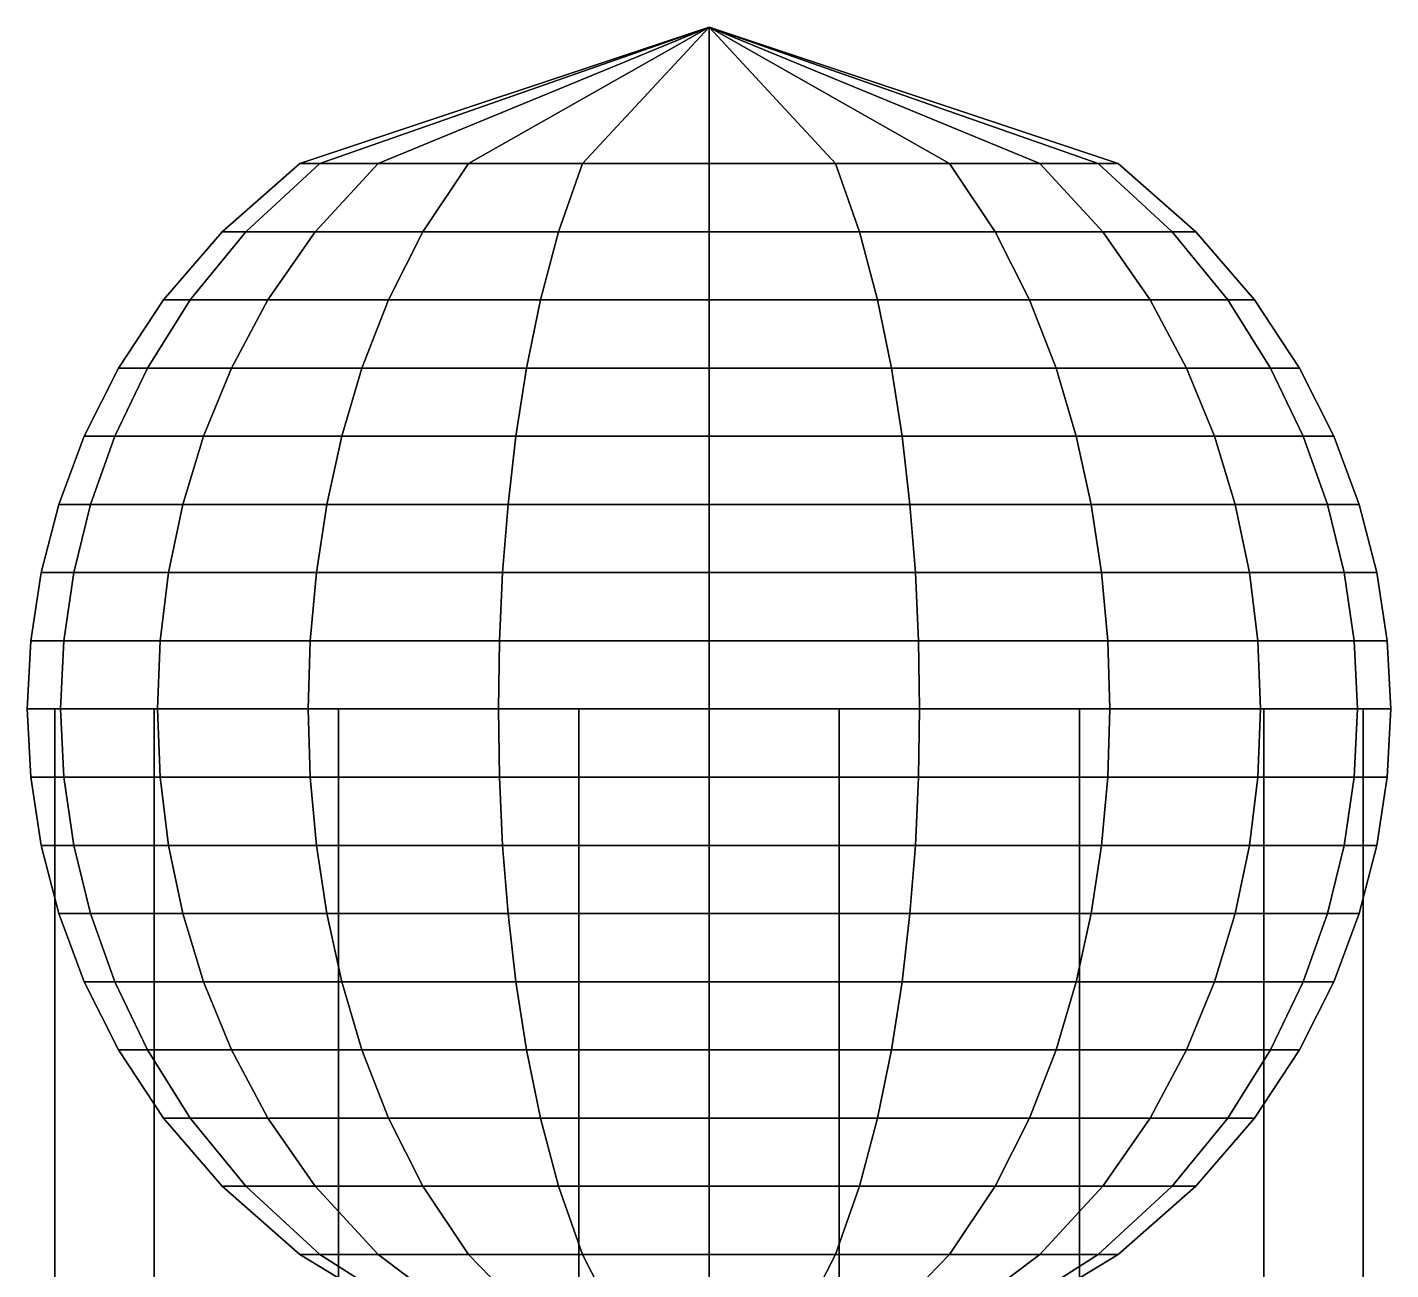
# Model space of a CAD drawing. Extents: x -14.5 to 19.3, y -2 to 15.6.
# Drawn here: x -2.15 to 6.13, y 8.09 to 15.64 of the extents above; entities that cross this region are included whole.
import ezdxf

# ---------------------------------------------------------------- set-up
doc = ezdxf.new("R2010")
doc.units = 0
doc.layers.add('UB3D', color=1, linetype='CONTINUOUS')

msp = doc.modelspace()

# ---------------------------------------------------------------- linework, layer by layer
at = {"layer": 'UB3D', "color": 1}
for points in [[(-0.371381, 14.813342, 7.63591), (-0.493006, 14.813342, 6.868), (1.992, 15.641677, 6.868)], [(-0.493006, 14.813342, 6.868), (-0.371381, 14.813342, 6.10009), (1.992, 15.641677, 6.868)], [(-0.018412, 14.813342, 8.32865), (-0.371381, 14.813342, 7.63591), (1.992, 15.641677, 6.868)], [(-0.371381, 14.813342, 6.10009), (-0.018412, 14.813342, 5.40735), (1.992, 15.641677, 6.868)], [(0.531351, 14.813342, 8.878413), (-0.018412, 14.813342, 8.32865), (1.992, 15.641677, 6.868)], [(-0.018412, 14.813342, 5.40735), (0.531351, 14.813342, 4.857587), (1.992, 15.641677, 6.868)], [(1.224091, 14.813342, 9.231382), (0.531351, 14.813342, 8.878413), (1.992, 15.641677, 6.868)], [(0.531351, 14.813342, 4.857587), (1.224091, 14.813342, 4.504618), (1.992, 15.641677, 6.868)], [(1.992001, 14.813342, 9.353007), (1.224091, 14.813342, 9.231382), (1.992, 15.641677, 6.868)], [(1.224091, 14.813342, 4.504618), (1.992, 14.813342, 4.382993), (1.992, 15.641677, 6.868)], [(4.477006, 14.813342, 6.868), (4.355381, 14.813342, 7.63591), (1.992, 15.641677, 6.868)], [(4.355381, 14.813342, 7.63591), (4.002412, 14.813342, 8.32865), (1.992, 15.641677, 6.868)], [(4.002412, 14.813342, 8.32865), (3.452649, 14.813342, 8.878413), (1.992, 15.641677, 6.868)], [(3.452649, 14.813342, 8.878413), (2.759909, 14.813342, 9.231382), (1.992, 15.641677, 6.868)], [(2.759909, 14.813342, 9.231382), (1.992001, 14.813342, 9.353007), (1.992, 15.641677, 6.868)], [(1.992, 14.813342, 4.382993), (2.759909, 14.813342, 4.504618), (1.992, 15.641677, 6.868)], [(2.759909, 14.813342, 4.504618), (3.452649, 14.813342, 4.857587), (1.992, 15.641677, 6.868)], [(3.452649, 14.813342, 4.857587), (4.002412, 14.813342, 5.40735), (1.992, 15.641677, 6.868)], [(4.002412, 14.813342, 5.40735), (4.355381, 14.813342, 6.10009), (1.992, 15.641677, 6.868)], [(4.355381, 14.813342, 6.10009), (4.477006, 14.813342, 6.868), (1.992, 15.641677, 6.868)], [(-0.820986, 14.399174, 7.781995), (-0.965748, 14.399174, 6.868), (-0.493006, 14.813342, 6.868), (-0.371381, 14.813342, 7.63591)], [(-0.965748, 14.399174, 6.868), (-0.820986, 14.399174, 5.954005), (-0.371381, 14.813342, 6.10009), (-0.493006, 14.813342, 6.868)], [(-0.400869, 14.399174, 8.606522), (-0.820986, 14.399174, 7.781995), (-0.371381, 14.813342, 7.63591), (-0.018412, 14.813342, 8.32865)], [(-0.820986, 14.399174, 5.954005), (-0.400869, 14.399174, 5.129478), (-0.018412, 14.813342, 5.40735), (-0.371381, 14.813342, 6.10009)], [(0.253479, 14.399174, 9.26087), (-0.400869, 14.399174, 8.606522), (-0.018412, 14.813342, 8.32865), (0.531351, 14.813342, 8.878413)], [(-0.400869, 14.399174, 5.129478), (0.253479, 14.399174, 4.47513), (0.531351, 14.813342, 4.857587), (-0.018412, 14.813342, 5.40735)], [(1.078006, 14.399174, 9.680987), (0.253479, 14.399174, 9.26087), (0.531351, 14.813342, 8.878413), (1.224091, 14.813342, 9.231382)], [(0.253479, 14.399174, 4.47513), (1.078006, 14.399174, 4.055013), (1.224091, 14.813342, 4.504618), (0.531351, 14.813342, 4.857587)], [(1.992001, 14.399174, 9.825749), (1.078006, 14.399174, 9.680987), (1.224091, 14.813342, 9.231382), (1.992001, 14.813342, 9.353007)], [(1.078006, 14.399174, 4.055013), (1.992, 14.399174, 3.910251), (1.992, 14.813342, 4.382993), (1.224091, 14.813342, 4.504618)], [(1.992, 14.399174, 3.910251), (2.905994, 14.399174, 4.055013), (2.759909, 14.813342, 4.504618), (1.992, 14.813342, 4.382993)], [(2.905994, 14.399174, 9.680987), (1.992001, 14.399174, 9.825749), (1.992001, 14.813342, 9.353007), (2.759909, 14.813342, 9.231382)], [(3.730521, 14.399174, 9.26087), (2.905994, 14.399174, 9.680987), (2.759909, 14.813342, 9.231382), (3.452649, 14.813342, 8.878413)], [(2.905994, 14.399174, 4.055013), (3.730521, 14.399174, 4.47513), (3.452649, 14.813342, 4.857587), (2.759909, 14.813342, 4.504618)], [(4.384869, 14.399174, 8.606522), (3.730521, 14.399174, 9.26087), (3.452649, 14.813342, 8.878413), (4.002412, 14.813342, 8.32865)], [(3.730521, 14.399174, 4.47513), (4.384869, 14.399174, 5.129478), (4.002412, 14.813342, 5.40735), (3.452649, 14.813342, 4.857587)], [(4.804986, 14.399174, 7.781995), (4.384869, 14.399174, 8.606522), (4.002412, 14.813342, 8.32865), (4.355381, 14.813342, 7.63591)], [(4.384869, 14.399174, 5.129478), (4.804986, 14.399174, 5.954005), (4.355381, 14.813342, 6.10009), (4.002412, 14.813342, 5.40735)], [(4.949748, 14.399174, 6.868), (4.804986, 14.399174, 7.781995), (4.355381, 14.813342, 7.63591), (4.477006, 14.813342, 6.868)], [(4.804986, 14.399174, 5.954005), (4.949748, 14.399174, 6.868), (4.477006, 14.813342, 6.868), (4.355381, 14.813342, 6.10009)], [(-1.159175, 13.985006, 7.891879), (-1.321341, 13.985006, 6.868), (-0.965748, 14.399174, 6.868), (-0.820986, 14.399174, 7.781995)], [(-1.321341, 13.985006, 6.868), (-1.159175, 13.985006, 5.844121), (-0.820986, 14.399174, 5.954005), (-0.965748, 14.399174, 6.868)], [(-0.688549, 13.985006, 8.815534), (-1.159175, 13.985006, 7.891879), (-0.820986, 14.399174, 7.781995), (-0.400869, 14.399174, 8.606522)], [(-1.159175, 13.985006, 5.844121), (-0.688549, 13.985006, 4.920466), (-0.400869, 14.399174, 5.129478), (-0.820986, 14.399174, 5.954005)], [(0.044467, 13.985006, 9.54855), (-0.688549, 13.985006, 8.815534), (-0.400869, 14.399174, 8.606522), (0.253479, 14.399174, 9.26087)], [(-0.688549, 13.985006, 4.920466), (0.044467, 13.985006, 4.18745), (0.253479, 14.399174, 4.47513), (-0.400869, 14.399174, 5.129478)], [(0.968122, 13.985006, 10.019176), (0.044467, 13.985006, 9.54855), (0.253479, 14.399174, 9.26087), (1.078006, 14.399174, 9.680987)], [(0.044467, 13.985006, 4.18745), (0.968122, 13.985006, 3.716824), (1.078006, 14.399174, 4.055013), (0.253479, 14.399174, 4.47513)], [(1.992001, 13.985006, 10.181342), (0.968122, 13.985006, 10.019176), (1.078006, 14.399174, 9.680987), (1.992001, 14.399174, 9.825749)], [(0.968122, 13.985006, 3.716824), (1.992, 13.985006, 3.554658), (1.992, 14.399174, 3.910251), (1.078006, 14.399174, 4.055013)], [(1.992, 13.985006, 3.554658), (3.015878, 13.985006, 3.716824), (2.905994, 14.399174, 4.055013), (1.992, 14.399174, 3.910251)], [(3.015878, 13.985006, 10.019176), (1.992001, 13.985006, 10.181342), (1.992001, 14.399174, 9.825749), (2.905994, 14.399174, 9.680987)], [(3.939533, 13.985006, 9.54855), (3.015878, 13.985006, 10.019176), (2.905994, 14.399174, 9.680987), (3.730521, 14.399174, 9.26087)], [(3.015878, 13.985006, 3.716824), (3.939533, 13.985006, 4.18745), (3.730521, 14.399174, 4.47513), (2.905994, 14.399174, 4.055013)], [(4.672549, 13.985006, 8.815534), (3.939533, 13.985006, 9.54855), (3.730521, 14.399174, 9.26087), (4.384869, 14.399174, 8.606522)], [(3.939533, 13.985006, 4.18745), (4.672549, 13.985006, 4.920466), (4.384869, 14.399174, 5.129478), (3.730521, 14.399174, 4.47513)], [(5.143175, 13.985006, 7.891879), (4.672549, 13.985006, 8.815534), (4.384869, 14.399174, 8.606522), (4.804986, 14.399174, 7.781995)], [(4.672549, 13.985006, 4.920466), (5.143175, 13.985006, 5.844121), (4.804986, 14.399174, 5.954005), (4.384869, 14.399174, 5.129478)], [(5.305341, 13.985006, 6.868), (5.143175, 13.985006, 7.891879), (4.804986, 14.399174, 7.781995), (4.949748, 14.399174, 6.868)], [(5.143175, 13.985006, 5.844121), (5.305341, 13.985006, 6.868), (4.949748, 14.399174, 6.868), (4.804986, 14.399174, 5.954005)], [(-1.419247, 13.570838, 7.976382), (-1.594797, 13.570838, 6.868), (-1.321341, 13.985006, 6.868), (-1.159175, 13.985006, 7.891879)], [(-1.594797, 13.570838, 6.868), (-1.419247, 13.570838, 5.759618), (-1.159175, 13.985006, 5.844121), (-1.321341, 13.985006, 6.868)], [(-0.90978, 13.570838, 8.976267), (-1.419247, 13.570838, 7.976382), (-1.159175, 13.985006, 7.891879), (-0.688549, 13.985006, 8.815534)], [(-1.419247, 13.570838, 5.759618), (-0.90978, 13.570838, 4.759733), (-0.688549, 13.985006, 4.920466), (-1.159175, 13.985006, 5.844121)], [(-0.116266, 13.570838, 9.769781), (-0.90978, 13.570838, 8.976267), (-0.688549, 13.985006, 8.815534), (0.044467, 13.985006, 9.54855)], [(-0.90978, 13.570838, 4.759733), (-0.116266, 13.570838, 3.966219), (0.044467, 13.985006, 4.18745), (-0.688549, 13.985006, 4.920466)], [(0.883619, 13.570838, 10.279248), (-0.116266, 13.570838, 9.769781), (0.044467, 13.985006, 9.54855), (0.968122, 13.985006, 10.019176)], [(-0.116266, 13.570838, 3.966219), (0.883619, 13.570838, 3.456752), (0.968122, 13.985006, 3.716824), (0.044467, 13.985006, 4.18745)], [(1.992001, 13.570838, 10.454798), (0.883619, 13.570838, 10.279248), (0.968122, 13.985006, 10.019176), (1.992001, 13.985006, 10.181342)], [(0.883619, 13.570838, 3.456752), (1.992, 13.570838, 3.281202), (1.992, 13.985006, 3.554658), (0.968122, 13.985006, 3.716824)], [(1.992, 13.570838, 3.281202), (3.100381, 13.570838, 3.456752), (3.015878, 13.985006, 3.716824), (1.992, 13.985006, 3.554658)], [(3.100381, 13.570838, 10.279248), (1.992001, 13.570838, 10.454798), (1.992001, 13.985006, 10.181342), (3.015878, 13.985006, 10.019176)], [(4.100266, 13.570838, 9.769781), (3.100381, 13.570838, 10.279248), (3.015878, 13.985006, 10.019176), (3.939533, 13.985006, 9.54855)], [(3.100381, 13.570838, 3.456752), (4.100266, 13.570838, 3.966219), (3.939533, 13.985006, 4.18745), (3.015878, 13.985006, 3.716824)], [(4.89378, 13.570838, 8.976267), (4.100266, 13.570838, 9.769781), (3.939533, 13.985006, 9.54855), (4.672549, 13.985006, 8.815534)], [(4.100266, 13.570838, 3.966219), (4.89378, 13.570838, 4.759733), (4.672549, 13.985006, 4.920466), (3.939533, 13.985006, 4.18745)], [(5.403247, 13.570838, 7.976382), (4.89378, 13.570838, 8.976267), (4.672549, 13.985006, 8.815534), (5.143175, 13.985006, 7.891879)], [(4.89378, 13.570838, 4.759733), (5.403247, 13.570838, 5.759618), (5.143175, 13.985006, 5.844121), (4.672549, 13.985006, 4.920466)], [(5.578797, 13.570838, 6.868), (5.403247, 13.570838, 7.976382), (5.143175, 13.985006, 7.891879), (5.305341, 13.985006, 6.868)], [(5.403247, 13.570838, 5.759618), (5.578797, 13.570838, 6.868), (5.305341, 13.985006, 6.868), (5.143175, 13.985006, 5.844121)], [(-1.618124, 13.156671, 8.041001), (-1.803909, 13.156671, 6.868), (-1.594797, 13.570838, 6.868), (-1.419247, 13.570838, 7.976382)], [(-1.803909, 13.156671, 6.868), (-1.618124, 13.156671, 5.694999), (-1.419247, 13.570838, 5.759618), (-1.594797, 13.570838, 6.868)], [(-1.078955, 13.156671, 9.09918), (-1.618124, 13.156671, 8.041001), (-1.419247, 13.570838, 7.976382), (-0.90978, 13.570838, 8.976267)], [(-1.618124, 13.156671, 5.694999), (-1.078955, 13.156671, 4.63682), (-0.90978, 13.570838, 4.759733), (-1.419247, 13.570838, 5.759618)], [(-0.239179, 13.156671, 9.938956), (-1.078955, 13.156671, 9.09918), (-0.90978, 13.570838, 8.976267), (-0.116266, 13.570838, 9.769781)], [(-1.078955, 13.156671, 4.63682), (-0.239179, 13.156671, 3.797044), (-0.116266, 13.570838, 3.966219), (-0.90978, 13.570838, 4.759733)], [(0.819, 13.156671, 10.478125), (-0.239179, 13.156671, 9.938956), (-0.116266, 13.570838, 9.769781), (0.883619, 13.570838, 10.279248)], [(-0.239179, 13.156671, 3.797044), (0.819, 13.156671, 3.257875), (0.883619, 13.570838, 3.456752), (-0.116266, 13.570838, 3.966219)], [(1.992001, 13.156671, 10.66391), (0.819, 13.156671, 10.478125), (0.883619, 13.570838, 10.279248), (1.992001, 13.570838, 10.454798)], [(0.819, 13.156671, 3.257875), (1.992, 13.156671, 3.07209), (1.992, 13.570838, 3.281202), (0.883619, 13.570838, 3.456752)], [(1.992, 13.156671, 3.07209), (3.165, 13.156671, 3.257875), (3.100381, 13.570838, 3.456752), (1.992, 13.570838, 3.281202)], [(3.165, 13.156671, 10.478125), (1.992001, 13.156671, 10.66391), (1.992001, 13.570838, 10.454798), (3.100381, 13.570838, 10.279248)], [(4.223179, 13.156671, 9.938956), (3.165, 13.156671, 10.478125), (3.100381, 13.570838, 10.279248), (4.100266, 13.570838, 9.769781)], [(3.165, 13.156671, 3.257875), (4.223179, 13.156671, 3.797044), (4.100266, 13.570838, 3.966219), (3.100381, 13.570838, 3.456752)], [(5.062955, 13.156671, 9.09918), (4.223179, 13.156671, 9.938956), (4.100266, 13.570838, 9.769781), (4.89378, 13.570838, 8.976267)], [(4.223179, 13.156671, 3.797044), (5.062955, 13.156671, 4.63682), (4.89378, 13.570838, 4.759733), (4.100266, 13.570838, 3.966219)], [(5.602124, 13.156671, 8.041001), (5.062955, 13.156671, 9.09918), (4.89378, 13.570838, 8.976267), (5.403247, 13.570838, 7.976382)], [(5.062955, 13.156671, 4.63682), (5.602124, 13.156671, 5.694999), (5.403247, 13.570838, 5.759618), (4.89378, 13.570838, 4.759733)], [(5.787909, 13.156671, 6.868), (5.602124, 13.156671, 8.041001), (5.403247, 13.570838, 7.976382), (5.578797, 13.570838, 6.868)], [(5.602124, 13.156671, 5.694999), (5.787909, 13.156671, 6.868), (5.578797, 13.570838, 6.868), (5.403247, 13.570838, 5.759618)], [(-1.765536, 12.742503, 8.088898), (-1.958908, 12.742503, 6.868001), (-1.803909, 13.156671, 6.868), (-1.618124, 13.156671, 8.041001)], [(-1.958908, 12.742503, 6.868001), (-1.765536, 12.742503, 5.647102), (-1.618124, 13.156671, 5.694999), (-1.803909, 13.156671, 6.868)], [(-1.204351, 12.742503, 9.190286), (-1.765536, 12.742503, 8.088898), (-1.618124, 13.156671, 8.041001), (-1.078955, 13.156671, 9.09918)], [(-1.765536, 12.742503, 5.647102), (-1.204351, 12.742503, 4.545714), (-1.078955, 13.156671, 4.63682), (-1.618124, 13.156671, 5.694999)], [(-0.330285, 12.742503, 10.064352), (-1.204351, 12.742503, 9.190286), (-1.078955, 13.156671, 9.09918), (-0.239179, 13.156671, 9.938956)], [(-1.204351, 12.742503, 4.545714), (-0.330285, 12.742503, 3.671648), (-0.239179, 13.156671, 3.797044), (-1.078955, 13.156671, 4.63682)], [(0.771103, 12.742503, 10.625537), (-0.330285, 12.742503, 10.064352), (-0.239179, 13.156671, 9.938956), (0.819, 13.156671, 10.478125)], [(-0.330285, 12.742503, 3.671648), (0.771103, 12.742503, 3.110463), (0.819, 13.156671, 3.257875), (-0.239179, 13.156671, 3.797044)], [(1.992001, 12.742503, 10.818909), (0.771103, 12.742503, 10.625537), (0.819, 13.156671, 10.478125), (1.992001, 13.156671, 10.66391)], [(0.771103, 12.742503, 3.110463), (1.992, 12.742503, 2.917091), (1.992, 13.156671, 3.07209), (0.819, 13.156671, 3.257875)], [(1.992, 12.742503, 2.917091), (3.212897, 12.742503, 3.110463), (3.165, 13.156671, 3.257875), (1.992, 13.156671, 3.07209)], [(3.212897, 12.742503, 10.625537), (1.992001, 12.742503, 10.818909), (1.992001, 13.156671, 10.66391), (3.165, 13.156671, 10.478125)], [(4.314285, 12.742503, 10.064352), (3.212897, 12.742503, 10.625537), (3.165, 13.156671, 10.478125), (4.223179, 13.156671, 9.938956)], [(3.212897, 12.742503, 3.110463), (4.314285, 12.742503, 3.671648), (4.223179, 13.156671, 3.797044), (3.165, 13.156671, 3.257875)], [(5.188351, 12.742503, 9.190286), (4.314285, 12.742503, 10.064352), (4.223179, 13.156671, 9.938956), (5.062955, 13.156671, 9.09918)], [(4.314285, 12.742503, 3.671648), (5.188351, 12.742503, 4.545714), (5.062955, 13.156671, 4.63682), (4.223179, 13.156671, 3.797044)], [(5.749536, 12.742503, 8.088898), (5.188351, 12.742503, 9.190286), (5.062955, 13.156671, 9.09918), (5.602124, 13.156671, 8.041001)], [(5.188351, 12.742503, 4.545714), (5.749536, 12.742503, 5.647102), (5.602124, 13.156671, 5.694999), (5.062955, 13.156671, 4.63682)], [(5.942908, 12.742503, 6.868), (5.749536, 12.742503, 8.088898), (5.602124, 13.156671, 8.041001), (5.787909, 13.156671, 6.868)], [(5.749536, 12.742503, 5.647102), (5.942908, 12.742503, 6.868), (5.787909, 13.156671, 6.868), (5.602124, 13.156671, 5.694999)], [(-1.867385, 12.328335, 8.121991), (-2.065998, 12.328335, 6.868001), (-1.958908, 12.742503, 6.868001), (-1.765536, 12.742503, 8.088898)], [(-2.065998, 12.328335, 6.868001), (-1.867385, 12.328335, 5.614009), (-1.765536, 12.742503, 5.647102), (-1.958908, 12.742503, 6.868001)], [(-1.290989, 12.328335, 9.253232), (-1.867385, 12.328335, 8.121991), (-1.765536, 12.742503, 8.088898), (-1.204351, 12.742503, 9.190286)], [(-1.867385, 12.328335, 5.614009), (-1.290989, 12.328335, 4.482768), (-1.204351, 12.742503, 4.545714), (-1.765536, 12.742503, 5.647102)], [(-0.393231, 12.328335, 10.15099), (-1.290989, 12.328335, 9.253232), (-1.204351, 12.742503, 9.190286), (-0.330285, 12.742503, 10.064352)], [(-1.290989, 12.328335, 4.482768), (-0.393231, 12.328335, 3.58501), (-0.330285, 12.742503, 3.671648), (-1.204351, 12.742503, 4.545714)], [(0.73801, 12.328335, 10.727386), (-0.393231, 12.328335, 10.15099), (-0.330285, 12.742503, 10.064352), (0.771103, 12.742503, 10.625537)], [(-0.393231, 12.328335, 3.58501), (0.73801, 12.328335, 3.008614), (0.771103, 12.742503, 3.110463), (-0.330285, 12.742503, 3.671648)], [(1.992001, 12.328335, 10.925999), (0.73801, 12.328335, 10.727386), (0.771103, 12.742503, 10.625537), (1.992001, 12.742503, 10.818909)], [(0.73801, 12.328335, 3.008614), (1.992, 12.328335, 2.810001), (1.992, 12.742503, 2.917091), (0.771103, 12.742503, 3.110463)], [(1.992, 12.328335, 2.810001), (3.24599, 12.328335, 3.008614), (3.212897, 12.742503, 3.110463), (1.992, 12.742503, 2.917091)], [(3.24599, 12.328335, 10.727386), (1.992001, 12.328335, 10.925999), (1.992001, 12.742503, 10.818909), (3.212897, 12.742503, 10.625537)], [(4.377231, 12.328335, 10.15099), (3.24599, 12.328335, 10.727386), (3.212897, 12.742503, 10.625537), (4.314285, 12.742503, 10.064352)], [(3.24599, 12.328335, 3.008614), (4.377231, 12.328335, 3.58501), (4.314285, 12.742503, 3.671648), (3.212897, 12.742503, 3.110463)], [(5.274989, 12.328335, 9.253232), (4.377231, 12.328335, 10.15099), (4.314285, 12.742503, 10.064352), (5.188351, 12.742503, 9.190286)], [(4.377231, 12.328335, 3.58501), (5.274989, 12.328335, 4.482768), (5.188351, 12.742503, 4.545714), (4.314285, 12.742503, 3.671648)], [(5.851385, 12.328335, 8.121991), (5.274989, 12.328335, 9.253232), (5.188351, 12.742503, 9.190286), (5.749536, 12.742503, 8.088898)], [(5.274989, 12.328335, 4.482768), (5.851385, 12.328335, 5.614009), (5.749536, 12.742503, 5.647102), (5.188351, 12.742503, 4.545714)], [(6.049998, 12.328335, 6.868), (5.851385, 12.328335, 8.121991), (5.749536, 12.742503, 8.088898), (5.942908, 12.742503, 6.868)], [(5.851385, 12.328335, 5.614009), (6.049998, 12.328335, 6.868), (5.942908, 12.742503, 6.868), (5.749536, 12.742503, 5.647102)], [(-1.927224, 11.914168, 8.141434), (-2.128916, 11.914168, 6.868001), (-2.065998, 12.328335, 6.868001), (-1.867385, 12.328335, 8.121991)], [(-2.128916, 11.914168, 6.868001), (-1.927224, 11.914168, 5.594566), (-1.867385, 12.328335, 5.614009), (-2.065998, 12.328335, 6.868001)], [(-1.341891, 11.914168, 9.290214), (-1.927224, 11.914168, 8.141434), (-1.867385, 12.328335, 8.121991), (-1.290989, 12.328335, 9.253232)], [(-1.927224, 11.914168, 5.594566), (-1.341891, 11.914168, 4.445786), (-1.290989, 12.328335, 4.482768), (-1.867385, 12.328335, 5.614009)], [(-0.430213, 11.914168, 10.201892), (-1.341891, 11.914168, 9.290214), (-1.290989, 12.328335, 9.253232), (-0.393231, 12.328335, 10.15099)], [(-1.341891, 11.914168, 4.445786), (-0.430213, 11.914168, 3.534108), (-0.393231, 12.328335, 3.58501), (-1.290989, 12.328335, 4.482768)], [(0.718567, 11.914168, 10.787225), (-0.430213, 11.914168, 10.201892), (-0.393231, 12.328335, 10.15099), (0.73801, 12.328335, 10.727386)], [(-0.430213, 11.914168, 3.534108), (0.718567, 11.914168, 2.948775), (0.73801, 12.328335, 3.008614), (-0.393231, 12.328335, 3.58501)], [(1.992001, 11.914168, 10.988917), (0.718567, 11.914168, 10.787225), (0.73801, 12.328335, 10.727386), (1.992001, 12.328335, 10.925999)], [(0.718567, 11.914168, 2.948775), (1.992, 11.914168, 2.747083), (1.992, 12.328335, 2.810001), (0.73801, 12.328335, 3.008614)], [(1.992, 11.914168, 2.747083), (3.265433, 11.914168, 2.948775), (3.24599, 12.328335, 3.008614), (1.992, 12.328335, 2.810001)], [(3.265433, 11.914168, 10.787225), (1.992001, 11.914168, 10.988917), (1.992001, 12.328335, 10.925999), (3.24599, 12.328335, 10.727386)], [(4.414213, 11.914168, 10.201892), (3.265433, 11.914168, 10.787225), (3.24599, 12.328335, 10.727386), (4.377231, 12.328335, 10.15099)], [(3.265433, 11.914168, 2.948775), (4.414213, 11.914168, 3.534108), (4.377231, 12.328335, 3.58501), (3.24599, 12.328335, 3.008614)], [(5.325891, 11.914168, 9.290214), (4.414213, 11.914168, 10.201892), (4.377231, 12.328335, 10.15099), (5.274989, 12.328335, 9.253232)], [(4.414213, 11.914168, 3.534108), (5.325891, 11.914168, 4.445786), (5.274989, 12.328335, 4.482768), (4.377231, 12.328335, 3.58501)], [(5.911224, 11.914168, 8.141434), (5.325891, 11.914168, 9.290214), (5.274989, 12.328335, 9.253232), (5.851385, 12.328335, 8.121991)], [(5.325891, 11.914168, 4.445786), (5.911224, 11.914168, 5.594566), (5.851385, 12.328335, 5.614009), (5.274989, 12.328335, 4.482768)], [(6.112916, 11.914168, 6.868), (5.911224, 11.914168, 8.141434), (5.851385, 12.328335, 8.121991), (6.049998, 12.328335, 6.868)], [(5.911224, 11.914168, 5.594566), (6.112916, 11.914168, 6.868), (6.049998, 12.328335, 6.868), (5.851385, 12.328335, 5.614009)], [(-1.946968, 11.5, 8.147849), (-2.149676, 11.5, 6.868001), (-2.128916, 11.914168, 6.868001), (-1.927224, 11.914168, 8.141434)], [(-2.149676, 11.5, 6.868001), (-1.946968, 11.5, 5.588151), (-1.927224, 11.914168, 5.594566), (-2.128916, 11.914168, 6.868001)], [(-1.358687, 11.5, 9.302417), (-1.946968, 11.5, 8.147849), (-1.927224, 11.914168, 8.141434), (-1.341891, 11.914168, 9.290214)], [(-1.946968, 11.5, 5.588151), (-1.358687, 11.5, 4.433583), (-1.341891, 11.914168, 4.445786), (-1.927224, 11.914168, 5.594566)], [(-0.442416, 11.5, 10.218688), (-1.358687, 11.5, 9.302417), (-1.341891, 11.914168, 9.290214), (-0.430213, 11.914168, 10.201892)], [(-1.358687, 11.5, 4.433583), (-0.442416, 11.5, 3.517312), (-0.430213, 11.914168, 3.534108), (-1.341891, 11.914168, 4.445786)], [(0.712152, 11.5, 10.806969), (-0.442416, 11.5, 10.218688), (-0.430213, 11.914168, 10.201892), (0.718567, 11.914168, 10.787225)], [(-0.442416, 11.5, 3.517312), (0.712152, 11.5, 2.929031), (0.718567, 11.914168, 2.948775), (-0.430213, 11.914168, 3.534108)], [(1.992001, 11.5, 11.009677), (0.712152, 11.5, 10.806969), (0.718567, 11.914168, 10.787225), (1.992001, 11.914168, 10.988917)], [(0.712152, 11.5, 2.929031), (1.992, 11.5, 2.726322), (1.992, 11.914168, 2.747083), (0.718567, 11.914168, 2.948775)], [(1.992, 11.5, 2.726322), (3.271848, 11.5, 2.929031), (3.265433, 11.914168, 2.948775), (1.992, 11.914168, 2.747083)], [(3.271848, 11.5, 10.806969), (1.992001, 11.5, 11.009677), (1.992001, 11.914168, 10.988917), (3.265433, 11.914168, 10.787225)], [(4.426416, 11.5, 10.218688), (3.271848, 11.5, 10.806969), (3.265433, 11.914168, 10.787225), (4.414213, 11.914168, 10.201892)], [(3.271848, 11.5, 2.929031), (4.426416, 11.5, 3.517312), (4.414213, 11.914168, 3.534108), (3.265433, 11.914168, 2.948775)], [(5.342687, 11.5, 9.302417), (4.426416, 11.5, 10.218688), (4.414213, 11.914168, 10.201892), (5.325891, 11.914168, 9.290214)], [(4.426416, 11.5, 3.517312), (5.342687, 11.5, 4.433583), (5.325891, 11.914168, 4.445786), (4.414213, 11.914168, 3.534108)], [(5.930968, 11.5, 8.147849), (5.342687, 11.5, 9.302417), (5.325891, 11.914168, 9.290214), (5.911224, 11.914168, 8.141434)], [(5.342687, 11.5, 4.433583), (5.930968, 11.5, 5.588151), (5.911224, 11.914168, 5.594566), (5.325891, 11.914168, 4.445786)], [(6.133676, 11.5, 6.868), (5.930968, 11.5, 8.147849), (5.911224, 11.914168, 8.141434), (6.112916, 11.914168, 6.868)], [(5.930968, 11.5, 5.588151), (6.133676, 11.5, 6.868), (6.112916, 11.914168, 6.868), (5.911224, 11.914168, 5.594566)], [(-1.927224, 11.085832, 8.141434), (-2.128916, 11.085832, 6.868001), (-2.149676, 11.5, 6.868001), (-1.946968, 11.5, 8.147849)], [(-2.128916, 11.085832, 6.868001), (-1.927224, 11.085832, 5.594566), (-1.946968, 11.5, 5.588151), (-2.149676, 11.5, 6.868001)], [(-1.37776, 11.5, 4.616398), (-1.37776, 3.5, 4.616398), (-1.982904, 3.5, 6.077343), (-1.982904, 11.5, 6.077343)], [(-1.982904, 11.5, 6.077343), (-1.982904, 3.5, 6.077343), (-1.982904, 3.5, 7.658657), (-1.982904, 11.5, 7.658657)], [(-1.982904, 11.5, 7.658657), (-1.982904, 3.5, 7.658657), (-1.37776, 3.5, 9.119602), (-1.37776, 11.5, 9.119602)], [(5.966904, 11.5, 7.658657), (-1.37776, 11.5, 9.119602), (-1.982904, 11.5, 7.658657)], [(5.966904, 11.5, 7.658657), (-1.982904, 11.5, 7.658657), (-1.982904, 11.5, 6.077343)], [(5.966904, 11.5, 7.658657), (-1.982904, 11.5, 6.077343), (-1.37776, 11.5, 4.616398)], [(-1.341891, 11.085832, 9.290214), (-1.927224, 11.085832, 8.141434), (-1.946968, 11.5, 8.147849), (-1.358687, 11.5, 9.302417)], [(-1.927224, 11.085832, 5.594566), (-1.341891, 11.085832, 4.445786), (-1.358687, 11.5, 4.433583), (-1.946968, 11.5, 5.588151)], [(-0.259602, 11.5, 3.49824), (-0.259602, 3.5, 3.49824), (-1.37776, 3.5, 4.616398), (-1.37776, 11.5, 4.616398)], [(-1.37776, 11.5, 9.119602), (-1.37776, 3.5, 9.119602), (-0.259602, 3.5, 10.23776), (-0.259602, 11.5, 10.23776)], [(5.966904, 11.5, 7.658657), (-0.259602, 11.5, 10.23776), (-1.37776, 11.5, 9.119602)], [(5.966904, 11.5, 7.658657), (-1.37776, 11.5, 4.616398), (-0.259602, 11.5, 3.49824)], [(-0.430213, 11.085832, 10.201892), (-1.341891, 11.085832, 9.290214), (-1.358687, 11.5, 9.302417), (-0.442416, 11.5, 10.218688)], [(-1.341891, 11.085832, 4.445786), (-0.430213, 11.085832, 3.534108), (-0.442416, 11.5, 3.517312), (-1.358687, 11.5, 4.433583)], [(0.718567, 11.085832, 10.787225), (-0.430213, 11.085832, 10.201892), (-0.442416, 11.5, 10.218688), (0.712152, 11.5, 10.806969)], [(-0.430213, 11.085832, 3.534108), (0.718567, 11.085832, 2.948775), (0.712152, 11.5, 2.929031), (-0.442416, 11.5, 3.517312)], [(1.201343, 11.5, 2.893096), (1.201343, 3.5, 2.893096), (-0.259602, 3.5, 3.49824), (-0.259602, 11.5, 3.49824)], [(-0.259602, 11.5, 10.23776), (-0.259602, 3.5, 10.23776), (1.201343, 3.5, 10.842904), (1.201343, 11.5, 10.842904)], [(5.966904, 11.5, 7.658657), (1.201343, 11.5, 10.842904), (-0.259602, 11.5, 10.23776)], [(5.966904, 11.5, 7.658657), (-0.259602, 11.5, 3.49824), (1.201343, 11.5, 2.893096)], [(1.992001, 11.085832, 10.988917), (0.718567, 11.085832, 10.787225), (0.712152, 11.5, 10.806969), (1.992001, 11.5, 11.009677)], [(0.718567, 11.085832, 2.948775), (1.992, 11.085832, 2.747083), (1.992, 11.5, 2.726322), (0.712152, 11.5, 2.929031)], [(2.782657, 11.5, 2.893096), (2.782657, 3.5, 2.893096), (1.201343, 3.5, 2.893096), (1.201343, 11.5, 2.893096)], [(1.201343, 11.5, 10.842904), (1.201343, 3.5, 10.842904), (2.782657, 3.5, 10.842904), (2.782657, 11.5, 10.842904)], [(5.966904, 11.5, 7.658657), (2.782657, 11.5, 10.842904), (1.201343, 11.5, 10.842904)], [(5.966904, 11.5, 7.658657), (1.201343, 11.5, 2.893096), (2.782657, 11.5, 2.893096)], [(1.992, 11.085832, 2.747083), (3.265433, 11.085832, 2.948775), (3.271848, 11.5, 2.929031), (1.992, 11.5, 2.726322)], [(3.265433, 11.085832, 10.787225), (1.992001, 11.085832, 10.988917), (1.992001, 11.5, 11.009677), (3.271848, 11.5, 10.806969)], [(4.243602, 11.5, 3.49824), (4.243602, 3.5, 3.49824), (2.782657, 3.5, 2.893096), (2.782657, 11.5, 2.893096)], [(2.782657, 11.5, 10.842904), (2.782657, 3.5, 10.842904), (4.243602, 3.5, 10.23776), (4.243602, 11.5, 10.23776)], [(5.966904, 11.5, 7.658657), (4.243602, 11.5, 10.23776), (2.782657, 11.5, 10.842904)], [(5.966904, 11.5, 7.658657), (2.782657, 11.5, 2.893096), (4.243602, 11.5, 3.49824)], [(4.414213, 11.085832, 10.201892), (3.265433, 11.085832, 10.787225), (3.271848, 11.5, 10.806969), (4.426416, 11.5, 10.218688)], [(3.265433, 11.085832, 2.948775), (4.414213, 11.085832, 3.534108), (4.426416, 11.5, 3.517312), (3.271848, 11.5, 2.929031)], [(5.36176, 11.5, 4.616398), (5.36176, 3.5, 4.616398), (4.243602, 3.5, 3.49824), (4.243602, 11.5, 3.49824)], [(4.243602, 11.5, 10.23776), (4.243602, 3.5, 10.23776), (5.36176, 3.5, 9.119602), (5.36176, 11.5, 9.119602)], [(5.966904, 11.5, 7.658657), (5.36176, 11.5, 9.119602), (4.243602, 11.5, 10.23776)], [(5.966904, 11.5, 7.658657), (4.243602, 11.5, 3.49824), (5.36176, 11.5, 4.616398)], [(5.325891, 11.085832, 9.290214), (4.414213, 11.085832, 10.201892), (4.426416, 11.5, 10.218688), (5.342687, 11.5, 9.302417)], [(4.414213, 11.085832, 3.534108), (5.325891, 11.085832, 4.445786), (5.342687, 11.5, 4.433583), (4.426416, 11.5, 3.517312)], [(5.911224, 11.085832, 8.141434), (5.325891, 11.085832, 9.290214), (5.342687, 11.5, 9.302417), (5.930968, 11.5, 8.147849)], [(5.325891, 11.085832, 4.445786), (5.911224, 11.085832, 5.594566), (5.930968, 11.5, 5.588151), (5.342687, 11.5, 4.433583)], [(5.966904, 11.5, 6.077343), (5.966904, 3.5, 6.077343), (5.36176, 3.5, 4.616398), (5.36176, 11.5, 4.616398)], [(5.36176, 11.5, 9.119602), (5.36176, 3.5, 9.119602), (5.966904, 3.5, 7.658657), (5.966904, 11.5, 7.658657)], [(5.966904, 11.5, 7.658657), (5.36176, 11.5, 4.616398), (5.966904, 11.5, 6.077343)], [(6.112916, 11.085832, 6.868), (5.911224, 11.085832, 8.141434), (5.930968, 11.5, 8.147849), (6.133676, 11.5, 6.868)], [(5.911224, 11.085832, 5.594566), (6.112916, 11.085832, 6.868), (6.133676, 11.5, 6.868), (5.930968, 11.5, 5.588151)], [(5.966904, 11.5, 7.658657), (5.966904, 3.5, 7.658657), (5.966904, 3.5, 6.077343), (5.966904, 11.5, 6.077343)], [(5.966904, 11.5, 7.658657), (5.966904, 11.5, 6.077343), (5.966904, 11.5, 7.658657)], [(-1.867385, 10.671665, 8.121991), (-2.065998, 10.671665, 6.868001), (-2.128916, 11.085832, 6.868001), (-1.927224, 11.085832, 8.141434)], [(-2.065998, 10.671665, 6.868001), (-1.867385, 10.671665, 5.614009), (-1.927224, 11.085832, 5.594566), (-2.128916, 11.085832, 6.868001)], [(-1.290989, 10.671665, 9.253232), (-1.867385, 10.671665, 8.121991), (-1.927224, 11.085832, 8.141434), (-1.341891, 11.085832, 9.290214)], [(-1.867385, 10.671665, 5.614009), (-1.290989, 10.671665, 4.482768), (-1.341891, 11.085832, 4.445786), (-1.927224, 11.085832, 5.594566)], [(-0.393231, 10.671665, 10.15099), (-1.290989, 10.671665, 9.253232), (-1.341891, 11.085832, 9.290214), (-0.430213, 11.085832, 10.201892)], [(-1.290989, 10.671665, 4.482768), (-0.393231, 10.671665, 3.58501), (-0.430213, 11.085832, 3.534108), (-1.341891, 11.085832, 4.445786)], [(0.73801, 10.671665, 10.727386), (-0.393231, 10.671665, 10.15099), (-0.430213, 11.085832, 10.201892), (0.718567, 11.085832, 10.787225)], [(-0.393231, 10.671665, 3.58501), (0.73801, 10.671665, 3.008614), (0.718567, 11.085832, 2.948775), (-0.430213, 11.085832, 3.534108)], [(1.992001, 10.671665, 10.925999), (0.73801, 10.671665, 10.727386), (0.718567, 11.085832, 10.787225), (1.992001, 11.085832, 10.988917)], [(0.73801, 10.671665, 3.008614), (1.992, 10.671665, 2.810001), (1.992, 11.085832, 2.747083), (0.718567, 11.085832, 2.948775)], [(1.992, 10.671665, 2.810001), (3.24599, 10.671665, 3.008614), (3.265433, 11.085832, 2.948775), (1.992, 11.085832, 2.747083)], [(3.24599, 10.671665, 10.727386), (1.992001, 10.671665, 10.925999), (1.992001, 11.085832, 10.988917), (3.265433, 11.085832, 10.787225)], [(4.377231, 10.671665, 10.15099), (3.24599, 10.671665, 10.727386), (3.265433, 11.085832, 10.787225), (4.414213, 11.085832, 10.201892)], [(3.24599, 10.671665, 3.008614), (4.377231, 10.671665, 3.58501), (4.414213, 11.085832, 3.534108), (3.265433, 11.085832, 2.948775)], [(5.274989, 10.671665, 9.253232), (4.377231, 10.671665, 10.15099), (4.414213, 11.085832, 10.201892), (5.325891, 11.085832, 9.290214)], [(4.377231, 10.671665, 3.58501), (5.274989, 10.671665, 4.482768), (5.325891, 11.085832, 4.445786), (4.414213, 11.085832, 3.534108)], [(5.851385, 10.671665, 8.121991), (5.274989, 10.671665, 9.253232), (5.325891, 11.085832, 9.290214), (5.911224, 11.085832, 8.141434)], [(5.274989, 10.671665, 4.482768), (5.851385, 10.671665, 5.614009), (5.911224, 11.085832, 5.594566), (5.325891, 11.085832, 4.445786)], [(6.049998, 10.671665, 6.868), (5.851385, 10.671665, 8.121991), (5.911224, 11.085832, 8.141434), (6.112916, 11.085832, 6.868)], [(5.851385, 10.671665, 5.614009), (6.049998, 10.671665, 6.868), (6.112916, 11.085832, 6.868), (5.911224, 11.085832, 5.594566)], [(-1.765536, 10.257497, 8.088898), (-1.958908, 10.257497, 6.868001), (-2.065998, 10.671665, 6.868001), (-1.867385, 10.671665, 8.121991)], [(-1.958908, 10.257497, 6.868001), (-1.765536, 10.257497, 5.647102), (-1.867385, 10.671665, 5.614009), (-2.065998, 10.671665, 6.868001)], [(-1.204351, 10.257497, 9.190286), (-1.765536, 10.257497, 8.088898), (-1.867385, 10.671665, 8.121991), (-1.290989, 10.671665, 9.253232)], [(-1.765536, 10.257497, 5.647102), (-1.204351, 10.257497, 4.545714), (-1.290989, 10.671665, 4.482768), (-1.867385, 10.671665, 5.614009)], [(-0.330285, 10.257497, 10.064352), (-1.204351, 10.257497, 9.190286), (-1.290989, 10.671665, 9.253232), (-0.393231, 10.671665, 10.15099)], [(-1.204351, 10.257497, 4.545714), (-0.330285, 10.257497, 3.671648), (-0.393231, 10.671665, 3.58501), (-1.290989, 10.671665, 4.482768)], [(0.771103, 10.257497, 10.625537), (-0.330285, 10.257497, 10.064352), (-0.393231, 10.671665, 10.15099), (0.73801, 10.671665, 10.727386)], [(-0.330285, 10.257497, 3.671648), (0.771103, 10.257497, 3.110463), (0.73801, 10.671665, 3.008614), (-0.393231, 10.671665, 3.58501)], [(1.992001, 10.257497, 10.818909), (0.771103, 10.257497, 10.625537), (0.73801, 10.671665, 10.727386), (1.992001, 10.671665, 10.925999)], [(0.771103, 10.257497, 3.110463), (1.992, 10.257497, 2.917091), (1.992, 10.671665, 2.810001), (0.73801, 10.671665, 3.008614)], [(1.992, 10.257497, 2.917091), (3.212897, 10.257497, 3.110463), (3.24599, 10.671665, 3.008614), (1.992, 10.671665, 2.810001)], [(3.212897, 10.257497, 10.625537), (1.992001, 10.257497, 10.818909), (1.992001, 10.671665, 10.925999), (3.24599, 10.671665, 10.727386)], [(4.314285, 10.257497, 10.064352), (3.212897, 10.257497, 10.625537), (3.24599, 10.671665, 10.727386), (4.377231, 10.671665, 10.15099)], [(3.212897, 10.257497, 3.110463), (4.314285, 10.257497, 3.671648), (4.377231, 10.671665, 3.58501), (3.24599, 10.671665, 3.008614)], [(5.188351, 10.257497, 9.190286), (4.314285, 10.257497, 10.064352), (4.377231, 10.671665, 10.15099), (5.274989, 10.671665, 9.253232)], [(4.314285, 10.257497, 3.671648), (5.188351, 10.257497, 4.545714), (5.274989, 10.671665, 4.482768), (4.377231, 10.671665, 3.58501)], [(5.749536, 10.257497, 8.088898), (5.188351, 10.257497, 9.190286), (5.274989, 10.671665, 9.253232), (5.851385, 10.671665, 8.121991)], [(5.188351, 10.257497, 4.545714), (5.749536, 10.257497, 5.647102), (5.851385, 10.671665, 5.614009), (5.274989, 10.671665, 4.482768)], [(5.942908, 10.257497, 6.868), (5.749536, 10.257497, 8.088898), (5.851385, 10.671665, 8.121991), (6.049998, 10.671665, 6.868)], [(5.749536, 10.257497, 5.647102), (5.942908, 10.257497, 6.868), (6.049998, 10.671665, 6.868), (5.851385, 10.671665, 5.614009)], [(-1.618124, 9.843329, 8.041001), (-1.803909, 9.843329, 6.868), (-1.958908, 10.257497, 6.868001), (-1.765536, 10.257497, 8.088898)], [(-1.803909, 9.843329, 6.868), (-1.618124, 9.843329, 5.694999), (-1.765536, 10.257497, 5.647102), (-1.958908, 10.257497, 6.868001)], [(-1.078955, 9.843329, 9.09918), (-1.618124, 9.843329, 8.041001), (-1.765536, 10.257497, 8.088898), (-1.204351, 10.257497, 9.190286)], [(-1.618124, 9.843329, 5.694999), (-1.078955, 9.843329, 4.63682), (-1.204351, 10.257497, 4.545714), (-1.765536, 10.257497, 5.647102)], [(-0.239179, 9.843329, 9.938956), (-1.078955, 9.843329, 9.09918), (-1.204351, 10.257497, 9.190286), (-0.330285, 10.257497, 10.064352)], [(-1.078955, 9.843329, 4.63682), (-0.239179, 9.843329, 3.797044), (-0.330285, 10.257497, 3.671648), (-1.204351, 10.257497, 4.545714)], [(0.819, 9.843329, 10.478125), (-0.239179, 9.843329, 9.938956), (-0.330285, 10.257497, 10.064352), (0.771103, 10.257497, 10.625537)], [(-0.239179, 9.843329, 3.797044), (0.819, 9.843329, 3.257875), (0.771103, 10.257497, 3.110463), (-0.330285, 10.257497, 3.671648)], [(1.992001, 9.843329, 10.66391), (0.819, 9.843329, 10.478125), (0.771103, 10.257497, 10.625537), (1.992001, 10.257497, 10.818909)], [(0.819, 9.843329, 3.257875), (1.992, 9.843329, 3.07209), (1.992, 10.257497, 2.917091), (0.771103, 10.257497, 3.110463)], [(1.992, 9.843329, 3.07209), (3.165, 9.843329, 3.257875), (3.212897, 10.257497, 3.110463), (1.992, 10.257497, 2.917091)], [(3.165, 9.843329, 10.478125), (1.992001, 9.843329, 10.66391), (1.992001, 10.257497, 10.818909), (3.212897, 10.257497, 10.625537)], [(4.223179, 9.843329, 9.938956), (3.165, 9.843329, 10.478125), (3.212897, 10.257497, 10.625537), (4.314285, 10.257497, 10.064352)], [(3.165, 9.843329, 3.257875), (4.223179, 9.843329, 3.797044), (4.314285, 10.257497, 3.671648), (3.212897, 10.257497, 3.110463)], [(5.062955, 9.843329, 9.09918), (4.223179, 9.843329, 9.938956), (4.314285, 10.257497, 10.064352), (5.188351, 10.257497, 9.190286)], [(4.223179, 9.843329, 3.797044), (5.062955, 9.843329, 4.63682), (5.188351, 10.257497, 4.545714), (4.314285, 10.257497, 3.671648)], [(5.602124, 9.843329, 8.041001), (5.062955, 9.843329, 9.09918), (5.188351, 10.257497, 9.190286), (5.749536, 10.257497, 8.088898)], [(5.062955, 9.843329, 4.63682), (5.602124, 9.843329, 5.694999), (5.749536, 10.257497, 5.647102), (5.188351, 10.257497, 4.545714)], [(5.787909, 9.843329, 6.868), (5.602124, 9.843329, 8.041001), (5.749536, 10.257497, 8.088898), (5.942908, 10.257497, 6.868)], [(5.602124, 9.843329, 5.694999), (5.787909, 9.843329, 6.868), (5.942908, 10.257497, 6.868), (5.749536, 10.257497, 5.647102)], [(-1.419247, 9.429161, 7.976382), (-1.594797, 9.429161, 6.868), (-1.803909, 9.843329, 6.868), (-1.618124, 9.843329, 8.041001)], [(-1.594797, 9.429161, 6.868), (-1.419247, 9.429161, 5.759618), (-1.618124, 9.843329, 5.694999), (-1.803909, 9.843329, 6.868)], [(-0.90978, 9.429161, 8.976267), (-1.419247, 9.429161, 7.976382), (-1.618124, 9.843329, 8.041001), (-1.078955, 9.843329, 9.09918)], [(-1.419247, 9.429161, 5.759618), (-0.90978, 9.429161, 4.759733), (-1.078955, 9.843329, 4.63682), (-1.618124, 9.843329, 5.694999)], [(-0.116266, 9.429161, 9.769781), (-0.90978, 9.429161, 8.976267), (-1.078955, 9.843329, 9.09918), (-0.239179, 9.843329, 9.938956)], [(-0.90978, 9.429161, 4.759733), (-0.116266, 9.429161, 3.966219), (-0.239179, 9.843329, 3.797044), (-1.078955, 9.843329, 4.63682)], [(0.883619, 9.429161, 10.279248), (-0.116266, 9.429161, 9.769781), (-0.239179, 9.843329, 9.938956), (0.819, 9.843329, 10.478125)], [(-0.116266, 9.429161, 3.966219), (0.883619, 9.429161, 3.456752), (0.819, 9.843329, 3.257875), (-0.239179, 9.843329, 3.797044)], [(1.992001, 9.429161, 10.454798), (0.883619, 9.429161, 10.279248), (0.819, 9.843329, 10.478125), (1.992001, 9.843329, 10.66391)], [(0.883619, 9.429161, 3.456752), (1.992, 9.429161, 3.281202), (1.992, 9.843329, 3.07209), (0.819, 9.843329, 3.257875)], [(1.992, 9.429161, 3.281202), (3.100381, 9.429161, 3.456752), (3.165, 9.843329, 3.257875), (1.992, 9.843329, 3.07209)], [(3.100381, 9.429161, 10.279248), (1.992001, 9.429161, 10.454798), (1.992001, 9.843329, 10.66391), (3.165, 9.843329, 10.478125)], [(4.100266, 9.429161, 9.769781), (3.100381, 9.429161, 10.279248), (3.165, 9.843329, 10.478125), (4.223179, 9.843329, 9.938956)], [(3.100381, 9.429161, 3.456752), (4.100266, 9.429161, 3.966219), (4.223179, 9.843329, 3.797044), (3.165, 9.843329, 3.257875)], [(4.89378, 9.429161, 8.976267), (4.100266, 9.429161, 9.769781), (4.223179, 9.843329, 9.938956), (5.062955, 9.843329, 9.09918)], [(4.100266, 9.429161, 3.966219), (4.89378, 9.429161, 4.759733), (5.062955, 9.843329, 4.63682), (4.223179, 9.843329, 3.797044)], [(5.403247, 9.429161, 7.976382), (4.89378, 9.429161, 8.976267), (5.062955, 9.843329, 9.09918), (5.602124, 9.843329, 8.041001)], [(4.89378, 9.429161, 4.759733), (5.403247, 9.429161, 5.759618), (5.602124, 9.843329, 5.694999), (5.062955, 9.843329, 4.63682)], [(5.578797, 9.429161, 6.868), (5.403247, 9.429161, 7.976382), (5.602124, 9.843329, 8.041001), (5.787909, 9.843329, 6.868)], [(5.403247, 9.429161, 5.759618), (5.578797, 9.429161, 6.868), (5.787909, 9.843329, 6.868), (5.602124, 9.843329, 5.694999)], [(-1.159175, 9.014994, 7.891879), (-1.321341, 9.014994, 6.868), (-1.594797, 9.429161, 6.868), (-1.419247, 9.429161, 7.976382)], [(-1.321341, 9.014994, 6.868), (-1.159175, 9.014994, 5.844121), (-1.419247, 9.429161, 5.759618), (-1.594797, 9.429161, 6.868)], [(-0.688549, 9.014994, 8.815534), (-1.159175, 9.014994, 7.891879), (-1.419247, 9.429161, 7.976382), (-0.90978, 9.429161, 8.976267)], [(-1.159175, 9.014994, 5.844121), (-0.688549, 9.014994, 4.920466), (-0.90978, 9.429161, 4.759733), (-1.419247, 9.429161, 5.759618)], [(0.044467, 9.014994, 9.54855), (-0.688549, 9.014994, 8.815534), (-0.90978, 9.429161, 8.976267), (-0.116266, 9.429161, 9.769781)], [(-0.688549, 9.014994, 4.920466), (0.044467, 9.014994, 4.18745), (-0.116266, 9.429161, 3.966219), (-0.90978, 9.429161, 4.759733)], [(0.968122, 9.014994, 10.019176), (0.044467, 9.014994, 9.54855), (-0.116266, 9.429161, 9.769781), (0.883619, 9.429161, 10.279248)], [(0.044467, 9.014994, 4.18745), (0.968122, 9.014994, 3.716824), (0.883619, 9.429161, 3.456752), (-0.116266, 9.429161, 3.966219)], [(1.992001, 9.014994, 10.181342), (0.968122, 9.014994, 10.019176), (0.883619, 9.429161, 10.279248), (1.992001, 9.429161, 10.454798)], [(0.968122, 9.014994, 3.716824), (1.992, 9.014994, 3.554658), (1.992, 9.429161, 3.281202), (0.883619, 9.429161, 3.456752)], [(1.992, 9.014994, 3.554658), (3.015878, 9.014994, 3.716824), (3.100381, 9.429161, 3.456752), (1.992, 9.429161, 3.281202)], [(3.015878, 9.014994, 10.019176), (1.992001, 9.014994, 10.181342), (1.992001, 9.429161, 10.454798), (3.100381, 9.429161, 10.279248)], [(3.939533, 9.014994, 9.54855), (3.015878, 9.014994, 10.019176), (3.100381, 9.429161, 10.279248), (4.100266, 9.429161, 9.769781)], [(3.015878, 9.014994, 3.716824), (3.939533, 9.014994, 4.18745), (4.100266, 9.429161, 3.966219), (3.100381, 9.429161, 3.456752)], [(4.672549, 9.014994, 8.815534), (3.939533, 9.014994, 9.54855), (4.100266, 9.429161, 9.769781), (4.89378, 9.429161, 8.976267)], [(3.939533, 9.014994, 4.18745), (4.672549, 9.014994, 4.920466), (4.89378, 9.429161, 4.759733), (4.100266, 9.429161, 3.966219)], [(5.143175, 9.014994, 7.891879), (4.672549, 9.014994, 8.815534), (4.89378, 9.429161, 8.976267), (5.403247, 9.429161, 7.976382)], [(4.672549, 9.014994, 4.920466), (5.143175, 9.014994, 5.844121), (5.403247, 9.429161, 5.759618), (4.89378, 9.429161, 4.759733)], [(5.305341, 9.014994, 6.868), (5.143175, 9.014994, 7.891879), (5.403247, 9.429161, 7.976382), (5.578797, 9.429161, 6.868)], [(5.143175, 9.014994, 5.844121), (5.305341, 9.014994, 6.868), (5.578797, 9.429161, 6.868), (5.403247, 9.429161, 5.759618)], [(-0.820986, 8.600826, 7.781995), (-0.965748, 8.600826, 6.868), (-1.321341, 9.014994, 6.868), (-1.159175, 9.014994, 7.891879)], [(-0.965748, 8.600826, 6.868), (-0.820986, 8.600826, 5.954005), (-1.159175, 9.014994, 5.844121), (-1.321341, 9.014994, 6.868)], [(-0.400869, 8.600826, 8.606522), (-0.820986, 8.600826, 7.781995), (-1.159175, 9.014994, 7.891879), (-0.688549, 9.014994, 8.815534)], [(-0.820986, 8.600826, 5.954005), (-0.400869, 8.600826, 5.129478), (-0.688549, 9.014994, 4.920466), (-1.159175, 9.014994, 5.844121)], [(0.253479, 8.600826, 9.26087), (-0.400869, 8.600826, 8.606522), (-0.688549, 9.014994, 8.815534), (0.044467, 9.014994, 9.54855)], [(-0.400869, 8.600826, 5.129478), (0.253479, 8.600826, 4.47513), (0.044467, 9.014994, 4.18745), (-0.688549, 9.014994, 4.920466)], [(1.078006, 8.600826, 9.680987), (0.253479, 8.600826, 9.26087), (0.044467, 9.014994, 9.54855), (0.968122, 9.014994, 10.019176)], [(0.253479, 8.600826, 4.47513), (1.078006, 8.600826, 4.055013), (0.968122, 9.014994, 3.716824), (0.044467, 9.014994, 4.18745)], [(1.992001, 8.600826, 9.825749), (1.078006, 8.600826, 9.680987), (0.968122, 9.014994, 10.019176), (1.992001, 9.014994, 10.181342)], [(1.078006, 8.600826, 4.055013), (1.992, 8.600826, 3.910251), (1.992, 9.014994, 3.554658), (0.968122, 9.014994, 3.716824)], [(1.992, 8.600826, 3.910251), (2.905994, 8.600826, 4.055013), (3.015878, 9.014994, 3.716824), (1.992, 9.014994, 3.554658)], [(2.905994, 8.600826, 9.680987), (1.992001, 8.600826, 9.825749), (1.992001, 9.014994, 10.181342), (3.015878, 9.014994, 10.019176)], [(3.730521, 8.600826, 9.26087), (2.905994, 8.600826, 9.680987), (3.015878, 9.014994, 10.019176), (3.939533, 9.014994, 9.54855)], [(2.905994, 8.600826, 4.055013), (3.730521, 8.600826, 4.47513), (3.939533, 9.014994, 4.18745), (3.015878, 9.014994, 3.716824)], [(4.384869, 8.600826, 8.606522), (3.730521, 8.600826, 9.26087), (3.939533, 9.014994, 9.54855), (4.672549, 9.014994, 8.815534)], [(3.730521, 8.600826, 4.47513), (4.384869, 8.600826, 5.129478), (4.672549, 9.014994, 4.920466), (3.939533, 9.014994, 4.18745)], [(4.804986, 8.600826, 7.781995), (4.384869, 8.600826, 8.606522), (4.672549, 9.014994, 8.815534), (5.143175, 9.014994, 7.891879)], [(4.384869, 8.600826, 5.129478), (4.804986, 8.600826, 5.954005), (5.143175, 9.014994, 5.844121), (4.672549, 9.014994, 4.920466)], [(4.949748, 8.600826, 6.868), (4.804986, 8.600826, 7.781995), (5.143175, 9.014994, 7.891879), (5.305341, 9.014994, 6.868)], [(4.804986, 8.600826, 5.954005), (4.949748, 8.600826, 6.868), (5.305341, 9.014994, 6.868), (5.143175, 9.014994, 5.844121)], [(-0.371381, 8.186658, 7.63591), (-0.493006, 8.186658, 6.868), (-0.965748, 8.600826, 6.868), (-0.820986, 8.600826, 7.781995)], [(-0.493006, 8.186658, 6.868), (-0.371381, 8.186658, 6.10009), (-0.820986, 8.600826, 5.954005), (-0.965748, 8.600826, 6.868)], [(-0.018412, 8.186658, 8.32865), (-0.371381, 8.186658, 7.63591), (-0.820986, 8.600826, 7.781995), (-0.400869, 8.600826, 8.606522)], [(-0.371381, 8.186658, 6.10009), (-0.018412, 8.186658, 5.40735), (-0.400869, 8.600826, 5.129478), (-0.820986, 8.600826, 5.954005)], [(0.531351, 8.186658, 8.878413), (-0.018412, 8.186658, 8.32865), (-0.400869, 8.600826, 8.606522), (0.253479, 8.600826, 9.26087)], [(-0.018412, 8.186658, 5.40735), (0.531351, 8.186658, 4.857587), (0.253479, 8.600826, 4.47513), (-0.400869, 8.600826, 5.129478)], [(1.224091, 8.186658, 9.231382), (0.531351, 8.186658, 8.878413), (0.253479, 8.600826, 9.26087), (1.078006, 8.600826, 9.680987)], [(0.531351, 8.186658, 4.857587), (1.224091, 8.186658, 4.504618), (1.078006, 8.600826, 4.055013), (0.253479, 8.600826, 4.47513)], [(1.992001, 8.186658, 9.353007), (1.224091, 8.186658, 9.231382), (1.078006, 8.600826, 9.680987), (1.992001, 8.600826, 9.825749)], [(1.224091, 8.186658, 4.504618), (1.992, 8.186658, 4.382993), (1.992, 8.600826, 3.910251), (1.078006, 8.600826, 4.055013)], [(1.992, 8.186658, 4.382993), (2.759909, 8.186658, 4.504618), (2.905994, 8.600826, 4.055013), (1.992, 8.600826, 3.910251)], [(2.759909, 8.186658, 9.231382), (1.992001, 8.186658, 9.353007), (1.992001, 8.600826, 9.825749), (2.905994, 8.600826, 9.680987)], [(3.452649, 8.186658, 8.878413), (2.759909, 8.186658, 9.231382), (2.905994, 8.600826, 9.680987), (3.730521, 8.600826, 9.26087)], [(2.759909, 8.186658, 4.504618), (3.452649, 8.186658, 4.857587), (3.730521, 8.600826, 4.47513), (2.905994, 8.600826, 4.055013)], [(4.002412, 8.186658, 8.32865), (3.452649, 8.186658, 8.878413), (3.730521, 8.600826, 9.26087), (4.384869, 8.600826, 8.606522)], [(3.452649, 8.186658, 4.857587), (4.002412, 8.186658, 5.40735), (4.384869, 8.600826, 5.129478), (3.730521, 8.600826, 4.47513)], [(4.355381, 8.186658, 7.63591), (4.002412, 8.186658, 8.32865), (4.384869, 8.600826, 8.606522), (4.804986, 8.600826, 7.781995)], [(4.002412, 8.186658, 5.40735), (4.355381, 8.186658, 6.10009), (4.804986, 8.600826, 5.954005), (4.384869, 8.600826, 5.129478)], [(4.477006, 8.186658, 6.868), (4.355381, 8.186658, 7.63591), (4.804986, 8.600826, 7.781995), (4.949748, 8.600826, 6.868)], [(4.355381, 8.186658, 6.10009), (4.477006, 8.186658, 6.868), (4.949748, 8.600826, 6.868), (4.804986, 8.600826, 5.954005)], [(0.275044, 7.772491, 7.425874), (0.186685, 7.772491, 6.868), (-0.493006, 8.186658, 6.868), (-0.371381, 8.186658, 7.63591)], [(0.186685, 7.772491, 6.868), (0.275044, 7.772491, 6.310126), (-0.371381, 8.186658, 6.10009), (-0.493006, 8.186658, 6.868)], [(0.53147, 7.772491, 7.929138), (0.275044, 7.772491, 7.425874), (-0.371381, 8.186658, 7.63591), (-0.018412, 8.186658, 8.32865)], [(0.275044, 7.772491, 6.310126), (0.53147, 7.772491, 5.806862), (-0.018412, 8.186658, 5.40735), (-0.371381, 8.186658, 6.10009)], [(0.930863, 7.772491, 8.328531), (0.53147, 7.772491, 7.929138), (-0.018412, 8.186658, 8.32865), (0.531351, 8.186658, 8.878413)], [(0.53147, 7.772491, 5.806862), (0.930863, 7.772491, 5.407469), (0.531351, 8.186658, 4.857587), (-0.018412, 8.186658, 5.40735)], [(1.434127, 7.772491, 8.584957), (0.930863, 7.772491, 8.328531), (0.531351, 8.186658, 8.878413), (1.224091, 8.186658, 9.231382)], [(0.930863, 7.772491, 5.407469), (1.434127, 7.772491, 5.151043), (1.224091, 8.186658, 4.504618), (0.531351, 8.186658, 4.857587)], [(1.992, 7.772491, 8.673316), (1.434127, 7.772491, 8.584957), (1.224091, 8.186658, 9.231382), (1.992001, 8.186658, 9.353007)], [(1.434127, 7.772491, 5.151043), (1.992, 7.772491, 5.062684), (1.992, 8.186658, 4.382993), (1.224091, 8.186658, 4.504618)], [(2.549873, 7.772491, 8.584957), (1.992, 7.772491, 8.673316), (1.992001, 8.186658, 9.353007), (2.759909, 8.186658, 9.231382)], [(1.992, 7.772491, 5.062684), (2.549873, 7.772491, 5.151043), (2.759909, 8.186658, 4.504618), (1.992, 8.186658, 4.382993)], [(3.053137, 7.772491, 8.328531), (2.549873, 7.772491, 8.584957), (2.759909, 8.186658, 9.231382), (3.452649, 8.186658, 8.878413)], [(2.549873, 7.772491, 5.151043), (3.053137, 7.772491, 5.407469), (3.452649, 8.186658, 4.857587), (2.759909, 8.186658, 4.504618)], [(3.45253, 7.772491, 7.929138), (3.053137, 7.772491, 8.328531), (3.452649, 8.186658, 8.878413), (4.002412, 8.186658, 8.32865)], [(3.053137, 7.772491, 5.407469), (3.45253, 7.772491, 5.806862), (4.002412, 8.186658, 5.40735), (3.452649, 8.186658, 4.857587)], [(3.708956, 7.772491, 7.425874), (3.45253, 7.772491, 7.929138), (4.002412, 8.186658, 8.32865), (4.355381, 8.186658, 7.63591)], [(3.45253, 7.772491, 5.806862), (3.708956, 7.772491, 6.310126), (4.355381, 8.186658, 6.10009), (4.002412, 8.186658, 5.40735)], [(3.797315, 7.772491, 6.868), (3.708956, 7.772491, 7.425874), (4.355381, 8.186658, 7.63591), (4.477006, 8.186658, 6.868)], [(3.708956, 7.772491, 6.310126), (3.797315, 7.772491, 6.868), (4.477006, 8.186658, 6.868), (4.355381, 8.186658, 6.10009)]]:
    msp.add_3dface(points, dxfattribs=at)

doc.saveas('drawing.dxf')
